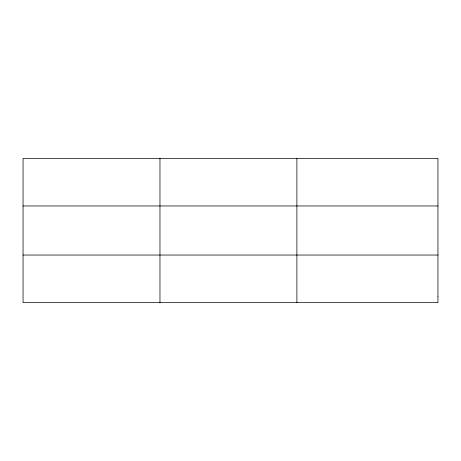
<?xml version="1.0" encoding="UTF-8"?>
<svg xmlns="http://www.w3.org/2000/svg" width="461" height="461" viewBox="0 0 461 461"><rect width="100%" height="100%" fill="white"/><g stroke="black" fill="none" stroke-linecap="round" stroke-linejoin="round"><path stroke-width="0.69" d="M159.967 158.336L159.967 302.664M296.884 158.336L296.884 302.664M23.05 205.963L437.95 205.963M23.05 255.037L437.95 255.037M437.95 296.711L437.95 302.664L23.05 302.664L23.05 158.336L437.95 158.336L437.95 296.711"/></g></svg>
